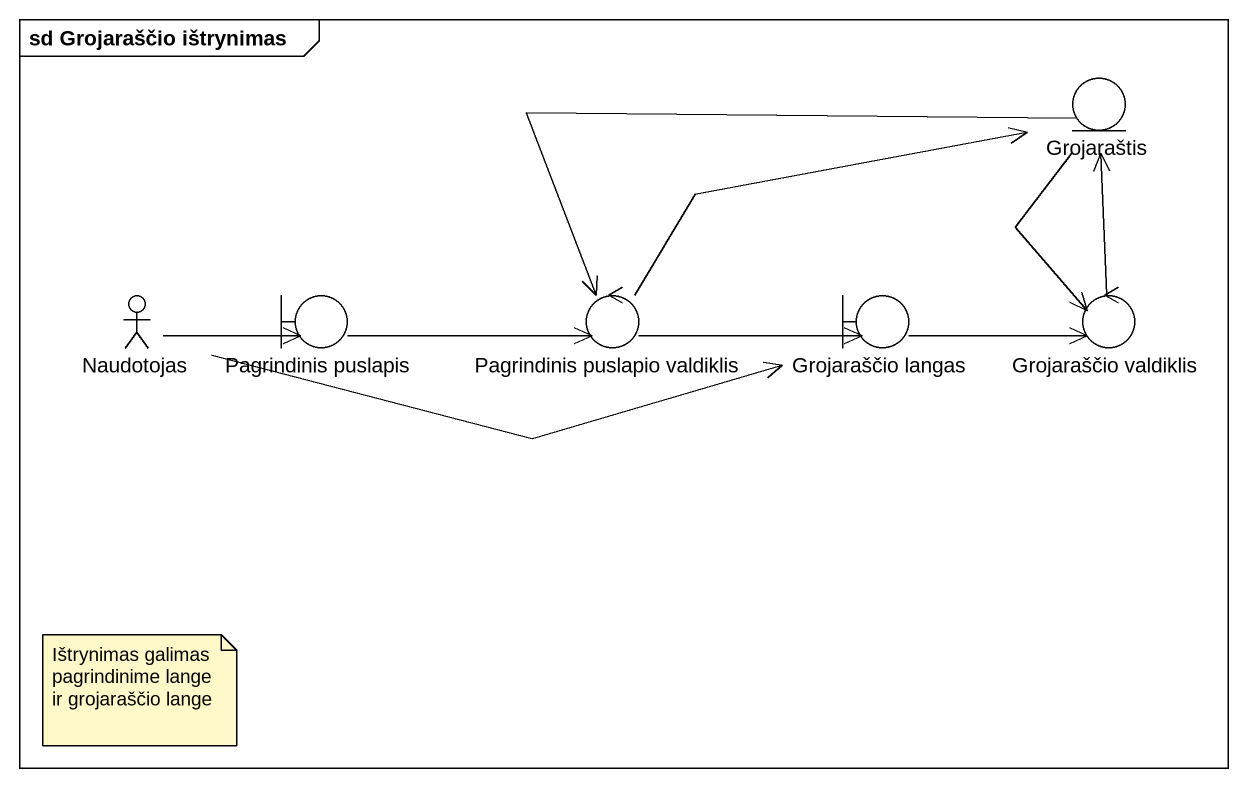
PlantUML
@startuml
mainframe sd Grojaraščio ištrynimas
entity Grojaraštis
actor Naudotojas
boundary "Pagrindinis puslapis" as Pagrindinis_puslapis
control "Pagrindinis puslapio valdiklis" as Pagrindinis_puslapio
boundary "Grojaraščio langas" as Grojaraščio_langas
control "Grojaraščio valdiklis" as Grojaraščio_valdiklis
Grojaraštis -left-> Pagrindinis_puslapio
Grojaraštis --> Grojaraščio_valdiklis
Naudotojas -right-> Pagrindinis_puslapis
Naudotojas -right-> Grojaraščio_langas
Pagrindinis_puslapis -right-> Pagrindinis_puslapio
Pagrindinis_puslapio -right-> Grojaraštis
Pagrindinis_puslapio -right-> Grojaraščio_langas
Grojaraščio_langas -right-> Grojaraščio_valdiklis
Grojaraščio_valdiklis -up-> Grojaraštis
note as N1
  Ištrynimas galimas pagrindinime lange ir grojaraščio lange
end note
@enduml
